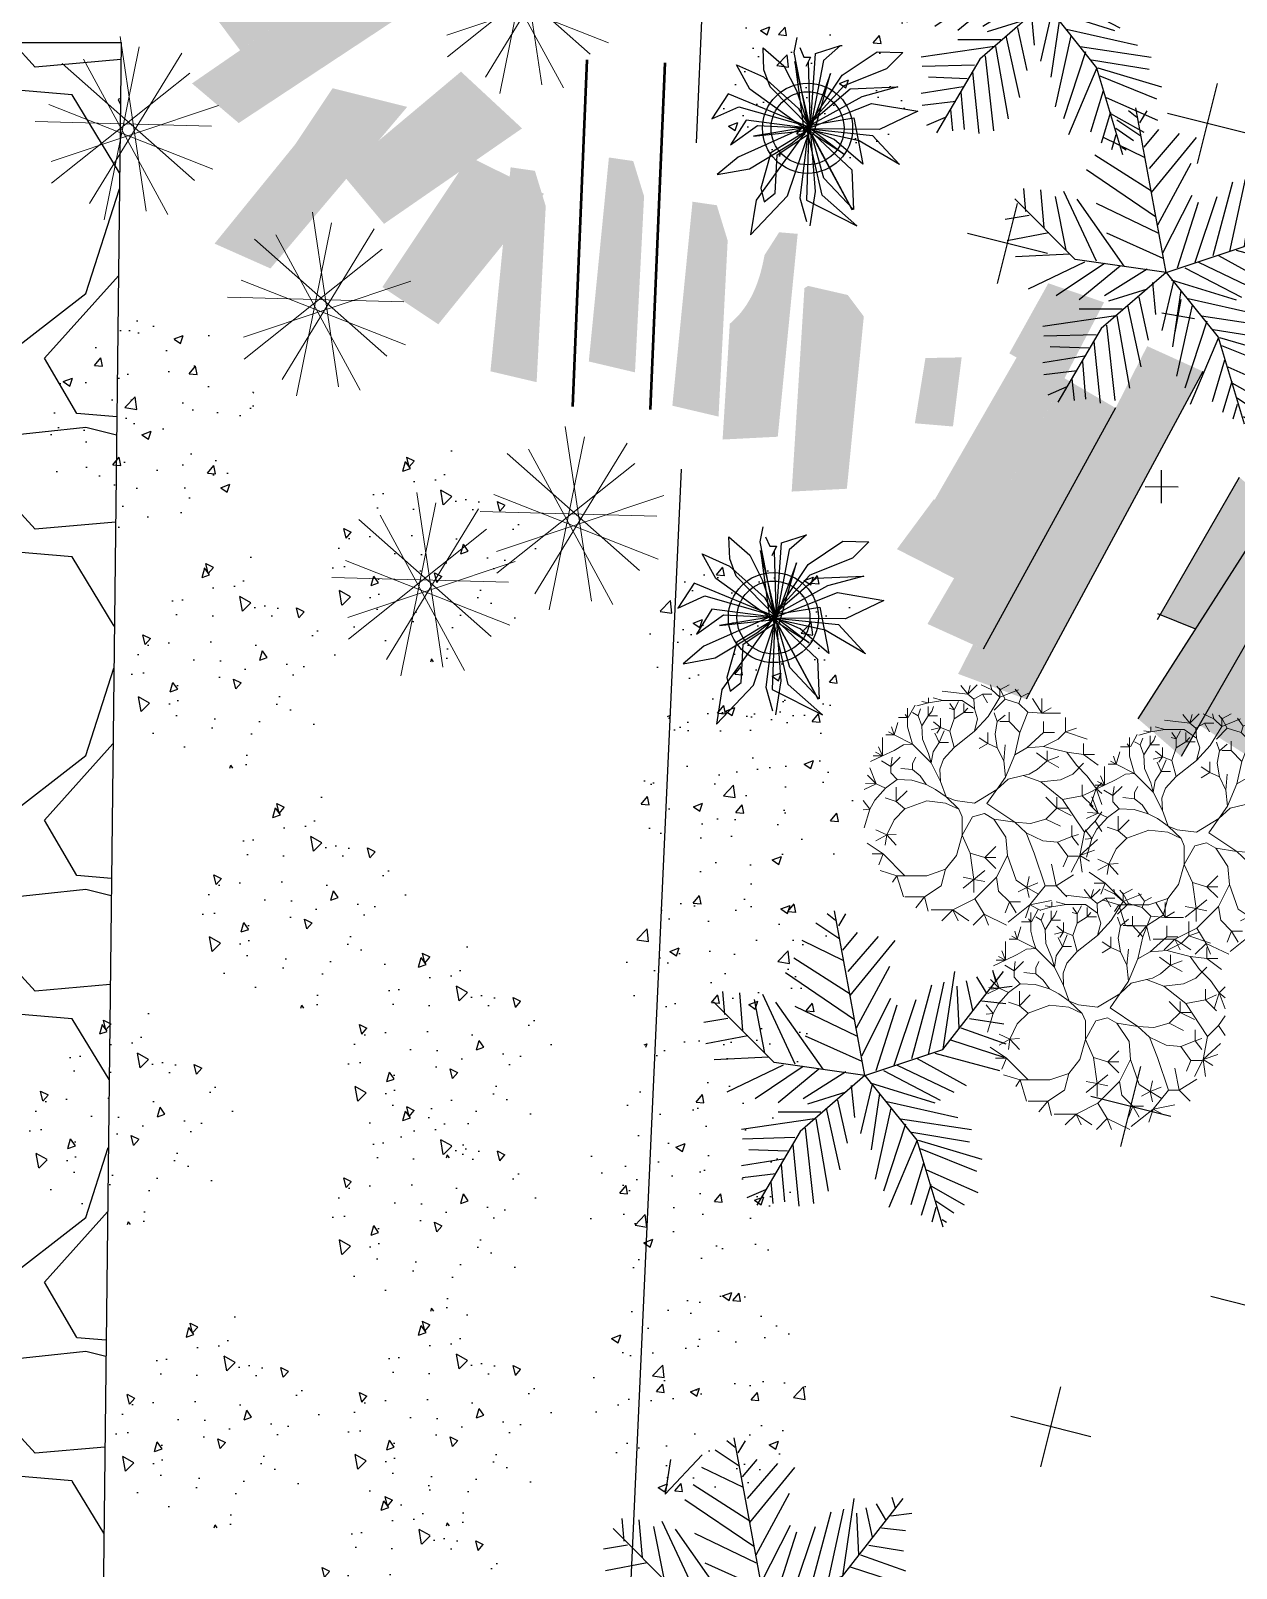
# Model space of a CAD drawing. Header units: millimetres. Extents: x 1933 to 24107, y 1228 to 18074.
# Drawn here: x 13078 to 15398, y 9689 to 12648 of the extents above; entities that cross this region are included whole.
import ezdxf

# ---------------------------------------------------------------- set-up
doc = ezdxf.new("R2010")
doc.units = ezdxf.units.MM
doc.layers.add('marc det', color=74, linetype='Continuous', lineweight=18)
doc.layers.add('net', color=7, linetype='Continuous')
doc.styles.add('ATTR', font='romans.shx', dxfattribs={"width": 0.8, "height": 0.470416})

# ---------------------------------------------------------------- blocks, each defined once
blk = doc.blocks.new('fff')
at = {"color": 93}
for p, q in [((80686.8, 24306.7), (80654.6, 24332.5)), ((80799.9, 23710.9), (80683.3, 24344.1)), ((80698.9, 24286.1), (80727, 24332.5)), ((80702.9, 24234.5), (80610.4, 24296.4)), ((80715, 24193.2), (80771.3, 24260.3)), ((80719, 24152), (80558.1, 24229.3)), ((80735.1, 24110.7), (80851.8, 24244.8)), ((80743.1, 24017.9), (80916.2, 24229.3)), ((80743.1, 24023), (80525.9, 24162.3)), ((80759.2, 23925), (80493.7, 24105.5)), ((80767.3, 23894.1), (80896, 24131.3)), ((81099.8, 23810.9), (81333.1, 24110.8)), ((81101.3, 23811.5), (81145.5, 24110.7)), ((81230, 24090.1), (81266.2, 24028.2)), ((81290.4, 24115.9), (81302.4, 24074.6)), ((80260.3, 23945.6), (80252.3, 24033.3)), ((80316.6, 24028.2), (80328.7, 23883.7)), ((80405.2, 24023), (80529.9, 23754.8)), ((80980.5, 23775.4), (81057, 24059.1)), ((81044.9, 23790.9), (81105.3, 24069.4)), ((81153.6, 24054), (81161.6, 23894.1)), ((81189.8, 24074.6), (81213.9, 23961.1)), ((81286.3, 24043.6), (81366.8, 24054)), ((80450.1, 23760.9), (80216.8, 23994.2)), ((80373, 24002.4), (80413.2, 23796.1)), ((80638.5, 23734.2), (80457.5, 23992.1)), ((80529.9, 23976.6), (80767.3, 23863.1)), ((80787.4, 23785.7), (80900.1, 24007.5)), ((80843.7, 23729), (80924.2, 23981.7)), ((80912.1, 23749.6), (80996.6, 24002.4)), ((81250.1, 23997.2), (81342.7, 23986.9)), ((80272.4, 23930.2), (80179.8, 23914.7)), ((81201.8, 23930.2), (81334.6, 23909.5)), ((80348.8, 23863.1), (80187.9, 23832.2)), ((80570.1, 23863.1), (80787.4, 23765.1)), ((81129.4, 23847.6), (81334.6, 23780.6)), ((81169.6, 23894.1), (81342.7, 23832.2)), ((80799.9, 23710.9), (81099.8, 23810.9)), ((81069.1, 23796.1), (81318.5, 23729)), ((80429.3, 23780.6), (80220.1, 23770.3)), ((80485.6, 23749.6), (80268.4, 23646.5)), ((80562.1, 23744.5), (80377, 23620.7)), ((80799.9, 23710.9), (80450.1, 23760.9)), ((80622.4, 23734.2), (80465.5, 23605.2)), ((80871.9, 23729), (81089.2, 23615.5)), ((80924.2, 23749.6), (81141.5, 23646.5)), ((81000.7, 23775.4), (81189.8, 23672.3)), ((80799.9, 23710.9), (80550, 23494.4)), ((80727, 23723.8), (80562.1, 23620.7)), ((80747.2, 23672.3), (80759.2, 23548.5)), ((80827.6, 23677.4), (80783.4, 23486.6)), ((80799.9, 23710.9), (80999.9, 23461)), ((80819.6, 23682.6), (81069.1, 23605.2)), ((80727, 23646.5), (80578.2, 23600)), ((80694.9, 23615.5), (80731.1, 23450.4)), ((80855.8, 23641.3), (80823.6, 23424.7)), ((80884, 23610.4), (81157.6, 23548.5)), ((80630.5, 23569.1), (80465.5, 23569.1)), ((80650.6, 23584.6), (80702.9, 23347.3)), ((80900.1, 23584.6), (80839.7, 23311.2)), ((80606.3, 23543.3), (80324.7, 23502)), ((80550, 23494.4), (80383.4, 23211.1)), ((80570.1, 23507.2), (80602.3, 23218.3)), ((80610.4, 23543.3), (80658.7, 23264.7)), ((80956.4, 23522.7), (80871.9, 23264.7)), ((80936.3, 23543.3), (81209.9, 23502)), ((80980.5, 23491.7), (81201.8, 23455.6)), ((80529.9, 23471.1), (80328.7, 23465.9)), ((80521.8, 23445.3), (80546, 23208)), ((81000.7, 23460.8), (80892, 23202.8)), ((80999.9, 23461), (81099.8, 23127.8)), ((81004.7, 23460.8), (81250.1, 23388.5)), ((80485.6, 23388.5), (80324.7, 23362.8)), ((80501.7, 23419.5), (80352.8, 23424.7)), ((81024.8, 23373.1), (80976.5, 23213.2)), ((81012.7, 23429.8), (81230, 23342.1)), ((80457.5, 23331.8), (80328.7, 23316.3)), ((80477.6, 23367.9), (80489.7, 23223.5)), ((81036.9, 23347.3), (81234, 23259.6)), ((80417.2, 23269.9), (80344.8, 23239)), ((80437.3, 23300.9), (80445.4, 23218.3)), ((81053, 23290.5), (81016.7, 23171.9)), ((81053, 23285.4), (81181.7, 23213.2)), ((81073.1, 23202.8), (81057, 23146.1)), ((81073.1, 23228.6), (81141.5, 23182.2)), ((81097.2, 23156.4), (81113.3, 23146.1))]:
    blk.add_line(p, q, dxfattribs=at)
at = {"color": 93, "style": 'ATTR', "width": 0.8, "flags": 9}
blk.add_attdef('ESTCODE', (80799.9, 23710.9), '', height=0.00304, dxfattribs=at)
blk = doc.blocks.new('pzzzzzzzzz')
at = {"layer": 'marc det', "color": 85, "lineweight": 0}
for p, q in [((-11.9, 110.3), (16.9, -81.7)), ((40.6, -85.3), (-52.1, 85.3)), ((56.1, 92.1), (-45.3, -73.5)), ((-29.4, -91.4), (9.2, 98.8)), ((-87.1, -51.1), (64.8, 69.8)), ((-75.6, 80.6), (69.9, -48)), ((90.3, -35.5), (-90.3, 35.5)), ((96.4, 34.5), (-87.6, -27.2)), ((-105.3, 16.8), (88.8, 11.8))]:
    blk.add_line(p, q, dxfattribs=at)
blk = doc.blocks.new('LG15B')
at = {"linetype": 'Continuous'}
for p, q in [((-183, 1362), (-497, 1400)), ((-183, 1362), (-268, 1469)), ((-183, 1362), (-68, 1477)), ((-183, 1362), (-153, 1469)), ((-107, 1300), (-183, 1362)), ((-107, 1300), (0, 1362)), ((114, 1415), (-16, 1477)), ((0, 1362), (114, 1362)), ((0, 1362), (62, 1255)), ((114, 1415), (99, 1477)), ((214, 1324), (114, 1415)), ((214, 1415), (175, 1462)), ((280, 1300), (208, 1435)), ((214, 1415), (329, 1477)), ((214, 1324), (443, 1415)), ((214, 1324), (214, 1415)), ((478, 1327), (405, 1425)), ((478, 1327), (567, 1372)), ((-926, 1072), (-926, 1187)), ((-917, 1072), (-833, 1224)), ((-666, 1255), (-811, 1217)), ((-796, 1094), (-765, 1179)), ((-666, 1255), (-750, 1270)), ((-673, 1094), (-673, 1209)), ((-673, 1094), (-627, 1148)), ((-666, 1255), (-666, 1317)), ((-490, 1285), (-666, 1255)), ((-627, 1148), (-605, 1209)), ((-490, 1285), (-612, 1317)), ((-252, 1285), (-490, 1285)), ((-352, 1170), (-413, 1187)), ((-352, 1170), (-406, 1248)), ((-352, 1170), (-298, 1270)), ((-352, 1057), (-352, 1170)), ((-100, 1179), (-252, 1285)), ((-230, 1133), (-230, 1248)), ((-230, 1248), (-230, 1133)), ((-230, 1133), (-183, 1187)), ((-100, 1179), (-107, 1300)), ((-61, 1057), (-100, 1179)), ((69, 1087), (214, 1324)), ((280, 1300), (145, 1165)), ((450, 1247), (280, 1300)), ((329, 1025), (329, 1140)), ((450, 1247), (478, 1327)), ((558, 1140), (450, 1247)), ((459, 888), (558, 1140)), ((558, 1140), (734, 1125)), ((734, 1125), (619, 1309)), ((734, 1125), (734, 1309)), ((734, 1125), (849, 1194)), ((-1093, 858), (-1125, 957)), ((-1093, 858), (-1047, 1010)), ((-926, 1072), (-1040, 1072)), ((-926, 1072), (-956, 1109)), ((-926, 957), (-926, 1072)), ((-895, 842), (-926, 957)), ((-796, 1094), (-865, 1133)), ((-750, 972), (-796, 1094)), ((-750, 972), (-673, 1094)), ((-742, 804), (-750, 972)), ((-673, 1094), (-558, 1094)), ((-520, 949), (-605, 1018)), ((-520, 949), (-520, 1064)), ((-406, 903), (-352, 1057)), ((-352, 1057), (-230, 1133)), ((-230, 1133), (-115, 1133)), ((-100, 903), (69, 1087)), ((-100, 903), (-61, 1057)), ((182, 1022), (145, 1129)), ((154, 869), (182, 1022)), ((182, 1022), (280, 1103)), ((329, 1025), (214, 1025)), ((459, 888), (329, 1025)), ((734, 1125), (963, 1125)), ((755, 887), (755, 1022)), ((1025, 897), (1025, 1075)), ((-1238, 598), (-1238, 827)), ((-1093, 858), (-1193, 858)), ((-1093, 858), (-1162, 895)), ((-865, 743), (-1093, 858)), ((-865, 743), (-895, 842)), ((-666, 628), (-742, 804)), ((-520, 949), (-635, 919)), ((-612, 650), (-536, 765)), ((-536, 765), (-588, 880)), ((-520, 949), (-566, 880)), ((-536, 765), (-475, 910)), ((-536, 765), (-421, 765)), ((-406, 903), (-520, 949)), ((-352, 704), (-406, 903)), ((-352, 704), (-100, 903)), ((64, 753), (-43, 824)), ((64, 753), (64, 887)), ((182, 699), (154, 869)), ((398, 613), (459, 888)), ((549, 699), (755, 887)), ((755, 887), (890, 887)), ((755, 717), (935, 807)), ((935, 807), (1025, 897)), ((1025, 897), (1159, 942)), ((1025, 897), (1294, 807)), ((-1238, 598), (-1385, 529)), ((-1238, 598), (-1353, 598)), ((-1238, 598), (-1323, 643)), ((-1238, 598), (-1285, 712)), ((-1093, 667), (-1238, 598)), ((-1132, 468), (-1017, 582)), ((-1132, 468), (-1117, 582)), ((-978, 735), (-1093, 667)), ((-865, 743), (-978, 735)), ((-750, 628), (-865, 743)), ((-865, 505), (-826, 582)), ((-635, 513), (-750, 628)), ((-635, 513), (-666, 628)), ((-635, 513), (-612, 650)), ((-482, 559), (-352, 704)), ((64, 753), (-43, 689)), ((182, 699), (64, 753)), ((262, 537), (182, 699)), ((262, 537), (280, 734)), ((283, 338), (398, 613)), ((398, 613), (549, 699)), ((549, 699), (755, 717)), ((800, 537), (665, 635)), ((755, 717), (1043, 645)), ((800, 537), (800, 663)), ((800, 537), (944, 590)), ((1043, 645), (1249, 618)), ((1043, 645), (1159, 483)), ((1249, 618), (1249, 753)), ((1249, 618), (1384, 618)), ((1249, 618), (1429, 483)), ((-1316, 253), (-1392, 452)), ((-1132, 468), (-1247, 537)), ((-1132, 390), (-1132, 468)), ((-1056, 307), (-1132, 390)), ((-865, 429), (-1010, 444)), ((-865, 429), (-865, 505)), ((-772, 353), (-865, 429)), ((-520, 284), (-635, 513)), ((-527, 437), (-482, 559)), ((-520, 284), (-527, 437)), ((283, 338), (262, 537)), ((577, 375), (675, 429)), ((675, 429), (800, 537)), ((800, 537), (944, 457)), ((1115, 375), (1249, 510)), ((1159, 483), (1294, 348)), ((-1316, 253), (-1461, 184)), ((-1316, 253), (-1446, 260)), ((-1316, 253), (-1422, 360)), ((-1201, 200), (-1331, 54)), ((-1201, 200), (-1316, 253)), ((-1056, 307), (-1201, 200)), ((-1067, 34), (-1067, 214)), ((-872, 299), (-1056, 307)), ((-696, 245), (-872, 299)), ((-696, 245), (-772, 353)), ((-581, 184), (-696, 245)), ((-451, 93), (-520, 284)), ((175, 184), (283, 338)), ((175, 184), (315, 313)), ((315, 313), (504, 358)), ((504, 358), (577, 375)), ((504, 358), (720, 277)), ((720, 277), (962, 304)), ((720, 277), (989, 62)), ((962, 304), (1115, 375)), ((1232, 107), (1232, 240)), ((1294, 348), (1402, 195)), ((1402, 195), (1339, -2)), ((1402, 195), (1474, 268)), ((1402, 195), (1474, 133)), ((1402, 195), (1474, -2)), ((-1392, -60), (-1476, 47)), ((-1331, 54), (-1392, -60)), ((-1067, 34), (-1202, 79)), ((-1067, 34), (-932, 169)), ((-960, -56), (-1067, 34)), ((-690, 43), (-960, -56)), ((-456, 17), (-690, 43)), ((-451, 93), (-581, 184)), ((-291, -60), (-456, 17)), ((-451, 93), (-337, 47)), ((-291, -60), (-451, 93)), ((-337, 47), (-100, 17)), ((-100, 17), (175, 184)), ((175, 184), (53, 9)), ((53, 9), (398, -221)), ((918, -47), (783, 88)), ((918, -47), (918, 88)), ((989, 62), (1232, 107)), ((989, 62), (1258, -343)), ((1232, 107), (1367, 169)), ((1232, 107), (1367, -28)), ((-1392, -60), (-1476, -68)), ((-1392, -60), (-1461, -290)), ((-1093, -190), (-1183, -378)), ((-960, -56), (-1093, -190)), ((-252, -152), (-291, -60)), ((-122, -152), (-252, -381)), ((-252, -381), (-252, -152)), ((23, -113), (-122, -152)), ((138, -182), (23, -113)), ((398, -221), (138, -182)), ((138, -182), (289, -406)), ((594, -235), (783, -181)), ((783, -181), (918, -47)), ((783, -181), (962, -271)), ((918, -47), (1052, -47)), ((918, -47), (1097, -136)), ((1393, -208), (1474, -91)), ((-1183, -378), (-1318, -316)), ((-1183, -378), (-1318, -451)), ((-1183, -378), (-1202, -505)), ((-1183, -378), (-1067, -370)), ((-1183, -378), (-1067, -505)), ((398, -221), (540, -352)), ((398, -221), (594, -235)), ((540, -352), (639, -603)), ((540, -352), (747, -451)), ((1105, -397), (1105, -262)), ((1105, -397), (1187, -370)), ((1258, -343), (1204, -630)), ((1258, -343), (1393, -208)), ((1393, -208), (1474, -333)), ((-1228, -612), (-1426, -477)), ((-252, -381), (-322, -630)), ((-252, -381), (-151, -603)), ((28, -657), (163, -522)), ((289, -406), (307, -630)), ((747, -451), (927, -468)), ((927, -468), (1105, -397)), ((927, -468), (1052, -640)), ((1105, -397), (1187, -505)), ((1204, -630), (1420, -432)), ((1204, -630), (1384, -567)), ((-1228, -612), (-1363, -612)), ((-1228, -612), (-1282, -747)), ((-960, -882), (-1228, -612)), ((-322, -630), (-456, -801)), ((-151, -603), (-106, -926)), ((-151, -603), (28, -657)), ((28, -657), (163, -792)), ((28, -657), (163, -657)), ((307, -630), (172, -900)), ((307, -630), (414, -936)), ((639, -603), (774, -1007)), ((908, -1007), (854, -738)), ((1052, -640), (998, -773)), ((1052, -640), (1187, -640)), ((1204, -630), (1097, -837)), ((1204, -630), (1322, -702)), ((1204, -630), (1232, -837)), ((-1058, -882), (-1265, -818)), ((-1058, -882), (-1112, -962)), ((-960, -882), (-1058, -882)), ((-1058, -882), (-977, -1142)), ((-690, -882), (-960, -882)), ((-456, -801), (-690, -882)), ((-456, -801), (-510, -1007)), ((-106, -926), (-241, -900)), ((-106, -926), (-241, -1035)), ((-106, -926), (28, -818)), ((-106, -926), (28, -953)), ((-106, -926), (-106, -1088)), ((172, -900), (-97, -1168)), ((172, -900), (199, -1070)), ((414, -936), (549, -1025)), ((549, -1025), (577, -891)), ((908, -1007), (1124, -872)), ((-510, -1007), (-717, -1142)), ((199, -1070), (334, -1205)), ((549, -1025), (442, -1080)), ((549, -1025), (684, -971)), ((549, -1025), (684, -1106)), ((549, -1025), (577, -1151)), ((774, -1007), (585, -1241)), ((774, -1007), (908, -1007)), ((908, -1007), (1043, -1142)), ((-717, -1142), (-960, -1142)), ((-717, -1142), (-825, -1277)), ((-717, -1142), (-672, -1321)), ((-367, -1303), (-636, -1303)), ((-367, -1303), (-501, -1438)), ((-97, -1168), (-367, -1303)), ((-367, -1303), (-303, -1438)), ((-367, -1303), (-170, -1438)), ((-97, -1168), (19, -1357)), ((334, -1205), (280, -1340)), ((585, -1241), (315, -1456)), ((334, -1205), (468, -1205)), ((334, -1205), (414, -1340)), ((585, -1241), (532, -1402)), ((585, -1241), (854, -1187)), ((585, -1241), (720, -1312)), ((19, -1357), (-115, -1492)), ((19, -1357), (73, -1492)), ((19, -1357), (298, -1492))]:
    blk.add_line(p, q, dxfattribs=at)

msp = doc.modelspace()

# ---------------------------------------------------------------- hatches: boundary and pattern name
h = msp.add_hatch(color=30)
edge = h.paths.add_edge_path()
edge.add_line((13559, 13079.7), (13537.6, 13108.4))
edge.add_line((13537.6, 13108.4), (13486.1, 13100.2))
edge.add_spline(control_points=[(13486.1, 13100.2), (13480.4, 13096.7), (13474.6, 13093.3), (13464.3, 13087.7), (13459.8, 13085.4), (13450.6, 13080.9), (13445.9, 13078.8), (13436.3, 13074.8), (13431.4, 13072.9), (13421.4, 13069.4), (13416.3, 13067.9), (13405.7, 13065.1), (13400.3, 13063.9), (13390.9, 13062.3), (13387, 13061.8), (13381.1, 13061.2), (13379.1, 13061), (13376.1, 13060.8), (13375.1, 13060.8), (13373.1, 13060.7), (13372.1, 13060.6), (13365.1, 13060.4), (13359.1, 13060.6), (13349.8, 13061.4), (13346.4, 13061.8), (13343, 13062.2)], knot_values=[20584.104195, 20584.104195, 20584.104195, 20584.104195, 20616.505983, 20616.505983, 20640.823009, 20640.823009, 20665.140034, 20665.140034, 20689.45706, 20689.45706, 20713.774085, 20713.774085, 20738.091111, 20738.091111, 20754.739965, 20754.739965, 20763.064393, 20763.064393, 20767.226606, 20767.226606, 20771.38882, 20771.38882, 20796.294842, 20796.294842, 20810.63416, 20810.63416, 20810.63416, 20810.63416], degree=3, periodic=0)
edge.add_line((13343, 13062.2), (13167.4, 12924.4))
edge.add_line((13167.4, 12924.4), (13242.1, 12848.8))
edge.add_line((13242.1, 12848.8), (13559, 13079.7))
h.paths.add_polyline_path([(13525, 12879), (13535.3, 12929.5), (13497.5, 12998.4), (13489.6, 13000.5), (13181.1, 12758.5), (13255.8, 12682.8)])
h.paths.add_polyline_path([(13591.4, 12686), (13544.1, 12737.2), (13436.9, 12669), (13481, 12610)])
at = {"lineweight": 25, "true_color": 0x000000}
h = msp.add_hatch(dxfattribs=at)
h.set_pattern_fill('AR-CONC', color=18, style=0)
edge = h.paths.add_edge_path()
edge.add_arc((14576, 12588.6), 207.5, 0, 360)
h = msp.add_hatch(color=30)
h.set_gradient(color1=(250, 136, 5), one_color=1, tint=1, name='INVCURVED')
h.paths.add_polyline_path([(13818.2, 12694.3), (13690.5, 12769.1), (13591.4, 12686), (13388.4, 12546.2), (13478.3, 12470)])
h.paths.add_polyline_path([(14023.7, 12459.7), (13906.1, 12568.9), (13674.9, 12375.1), (13758, 12276)])
at = {"true_color": 0x333234}
h = msp.add_hatch(dxfattribs=at)
h.set_pattern_fill('GRAVEL', color=250, scale=35, style=0)
h.set_pattern_definition([(228.0128, (3586.27, 2899.596), (-7112, -8001), [119.603, -11840.67]), (184.96974, (3506.26, 2810.696), (10668, 889.00005), [205.242, -20318.917]), (132.51045, (3301.79, 2792.916), (8890, -9779), [144.719, -14327.153]), (267.2737, (2955.08, 2570.666), (889, 17780), [186.902, -18503.253]), (292.83365, (2946.19, 2383.976), (-4445, 10668), [183.272, -18143.933]), (357.2737, (3017.31, 2215.066), (-17780, 889), [186.902, -18503.253]), (37.69424, (3204, 2206.176), (-11557, -8890), [247.168, -24469.59]), (72.25533, (3399.58, 2357.306), (6223, 19558), [233.352, -23101.84]), (121.42957, (3470.7, 2579.556), (-7112, 11557), [187.535, -18565.94]), (175.23636, (3372.91, 2739.576), (9779, -889), [214.1, -10490.878]), (222.39744, (3159.55, 2757.356), (-10668, -9779), [276.877, -27410.87]), (138.8141, (3835.19, 2561.776), (-6223, 5334), [94.5, -9355.698]), (171.46923, (3764.07, 2624.006), (11557, -1778), [179.789, -17799.124]), (225, (3586.3, 2650.7), (-1e-13, -889), [125.723, -1131.51]), (203.1986, (3524.04, 2757.36), (4445, 1778), [67.704, -6702.718]), (291.8014, (3461.81, 2730.69), (-889, 2667), [95.75, -4691.664]), (30.9638, (3497.37, 2641.79), (2667, 1778), [155.51, -5028.204]), (161.565, (3630.72, 2721.8), (1778, -889), [112.45, -2698.814]), (16.38954, (2946.19, 2730.686), (8890, 2667), [157.53, -15595.59]), (70.3462, (3097.32, 2775.136), (-3556, -9779), [132.16, -13083.775]), (293.1986, (3630.72, 2899.6), (-1778, 4445), [135.408, -6635.014]), (343.61046, (3684.06, 2775.136), (-8890, 2667), [157.53, -15595.59]), (339.44395, (2946.19, 2179.51), (-4445, 1778), [151.912, -7443.707]), (294.77514, (3088.43, 2126.166), (-4445, 9779), [127.285, -12601.258]), (66.8014, (3639.61, 2010.6), (1778, 4445), [135.408, -6635.014]), (17.35402, (3692.95, 2135.056), (-11557, -3556), [149.024, -14753.332]), (69.44395, (3204, 2010.6), (-1778, -4445), [75.956, -7519.663]), (101.31, (3586.27, 2010.6), (-889, 3556), [45.33, -4487.7]), (165.9638, (3577.38, 2055.05), (2667, -889), [183.27, -3482.17]), (186.009, (3399.58, 2099.496), (8890, 889), [169.843, -16814.478]), (303.69, (3497.37, 2561.78), (-889, 1778), [128.213, -3077.12]), (353.15723, (3568.49, 2455.096), (15113, -1778), [223.845, -22160.603]), (60.9454, (3790.74, 2428.43), (-3556, -6223), [91.528, -9061.287]), (90, (3835.2, 2508.4), (-889, 889), [53.34, -835.66]), (120.25644, (3381.8, 2126.166), (3556, -6223), [123.503, -12226.88]), (48.0128, (3319.57, 2232.846), (7112, 8001), [239.205, -11721.067]), (0, (3479.6, 2410.65), (889, 889), [231.14, -657.86]), (325.30485, (3710.73, 2410.646), (8890, -6223), [140.563, -13915.76]), (254.0546, (3826.3, 2330.64), (-889, -3556), [129.44, -6342.578]), (207.64598, (3790.74, 2206.176), (-16891, -8890), [210.75, -20864.363]), (175.42608, (3604.05, 2108.386), (-11557, 889), [222.96, -22073.046])])
h.paths.add_polyline_path([(12447.5, 5685.7), (9448.4, 5685.7), (9448.4, 4847.8), (13162, 4847.8), (13251.9, 12625.1), (12447.5, 12625.1)])
h = msp.add_hatch(color=30)
h.set_gradient(color1=(250, 136, 5), one_color=1, tint=1, name='INVCURVED')
h.paths.add_polyline_path([(13802.6, 12501), (13659.1, 12536.9), (13587.3, 12429.3), (13431.8, 12238), (13539.4, 12190.2)])
h.paths.add_polyline_path([(14065.8, 12333.7), (13922.2, 12405.4), (13754.8, 12154.4), (13862.4, 12082.7)])
for points in [[(14152.1, 12011.2), (14241, 11990.3), (14258.5, 12329), (14237.6, 12396.9), (14190.8, 12403.7)], [(13962.8, 11992.3), (14051.7, 11971.4), (14069.2, 12310.1), (14048.4, 12378), (14001.6, 12384.8)], [(14312.9, 11926.1), (14401.8, 11905.2), (14419.4, 12243.9), (14398.5, 12311.8), (14351.7, 12318.6)]]:
    msp.add_hatch(color=30).paths.add_polyline_path(points)
h = msp.add_hatch(color=30)
edge = h.paths.add_edge_path()
edge.add_line((14554.1, 12256.8), (14518.4, 12259.8))
edge.add_line((14518.4, 12259.8), (14490.3, 12215.9))
edge.add_spline(control_points=[(14490.3, 12215.9), (14489.1, 12209.3), (14487.8, 12202.8), (14485.1, 12191.3), (14483.9, 12186.4), (14481.1, 12176.5), (14479.6, 12171.6), (14476.2, 12161.8), (14474.4, 12156.9), (14470.3, 12147.1), (14468, 12142.2), (14463.1, 12132.5), (14460.3, 12127.7), (14455.3, 12119.6), (14453.1, 12116.4), (14449.6, 12111.6), (14448.4, 12110), (14446.6, 12107.6), (14446, 12106.8), (14444.7, 12105.2), (14444.1, 12104.5), (14439.5, 12099.1), (14435.4, 12094.7), (14428.6, 12088.3), (14426.1, 12086), (14423.5, 12083.8)], knot_values=[20584.104195, 20584.104195, 20584.104195, 20584.104195, 20616.505983, 20616.505983, 20640.823009, 20640.823009, 20665.140034, 20665.140034, 20689.45706, 20689.45706, 20713.774085, 20713.774085, 20738.091111, 20738.091111, 20754.739965, 20754.739965, 20763.064393, 20763.064393, 20767.226606, 20767.226606, 20771.38882, 20771.38882, 20796.294842, 20796.294842, 20810.63416, 20810.63416, 20810.63416, 20810.63416], degree=3, periodic=0)
edge.add_line((14423.5, 12083.8), (14409.6, 11861))
edge.add_line((14409.6, 11861), (14515.8, 11866.4))
edge.add_line((14515.8, 11866.4), (14554.1, 12256.8))
h.paths.add_polyline_path([(14681.4, 12097.8), (14650.5, 12139.1), (14574, 12156.7), (14567.1, 12152.2), (14542.6, 11760.9), (14648.8, 11766.3)])
h.paths.add_polyline_path([(14869.7, 12019.1), (14800, 12017.8), (14779.6, 11892.3), (14853, 11886.1)])
h = msp.add_hatch(color=30)
h.paths.add_polyline_path([(15334.2, 11992), (15226.9, 12040.7), (15166.1, 11921.7), (14911.2, 11457.6), (14891.7, 11466.4), (14862.9, 11410.1), (14994.1, 11361.3)])
h.paths.add_polyline_path([(15166.1, 11921.7), (15067.6, 11978.9), (14864.4, 11589.4), (14855.1, 11594.1), (14803.9, 11506.2), (14911.2, 11457.6)])
h.paths.add_polyline_path([(15143.8, 12125), (15036.5, 12161.7), (14961.4, 12026.8), (14975.5, 12018.8), (14817.8, 11745.2), (14816.1, 11745.9), (14745.2, 11650.1), (14864.4, 11589.4)])
at = {"lineweight": 25, "true_color": 0x000000}
h = msp.add_hatch(dxfattribs=at)
h.set_pattern_fill('AR-CONC', color=18, style=0)
edge = h.paths.add_edge_path()
edge.add_arc((13309, 11890.9), 207.5, 53.5021, 413.5021)
at = {"lineweight": 25}
h = msp.add_hatch(dxfattribs=at)
h.set_pattern_fill('AR-CONC', color=50, angle=53.5021, style=0)
h.set_pattern_definition([(103.5021, (-30086.91, -69742.84), (121.1753, 136.9739), [19.05, -209.55]), (48.5021, (-30086.91, -69742.84), (-174.54856, 85.30825), [15.24, -167.64]), (153.9531, (-30076.82, -69731.43), (-53.37216, 222.28218), [16.19, -178.09]), (99.6863, (-30127.75, -69712.63), (195.03293, 192.90817), [28.575, -314.325]), (150.1377, (-30111.5, -69696.55), (-57.6937, 338.0113), [24.285, -267.135]), (44.6861, (-30127.75, -69712.63), (-57.6931, 338.0113), [22.86, -251.46]), (74.5021, (-30102.43, -69699.76), (172.38858, 61.05312), [19.05, -209.55]), (19.5021, (-30102.43, -69699.76), (-111.30535, 159.2351), [15.24, -167.64]), (124.9535, (-30088.07, -69694.67), (61.08266, 220.28813), [16.19, -178.09]), (91.0021, (-30086.914, -69742.84), (-66.134912, 52.775633), [0, -165.608, 0, -170.18, 0, -168.275]), (61.0021, (-30086.91, -69742.84), (-40.78914, 113.30164), [0, -97.028, 0, -161.798, 0, -64.135]), (21.0021, (-30120.605, -69788.375), (85.253593, 105.59097), [0, -63.5, 0, -198.12, 0, -262.89]), (11.0021, (-30135.71, -69808.79), (67.66643, 134.2014), [0, -82.55, 0, -131.572, 0, -186.69])])
edge = h.paths.add_edge_path()
edge.add_arc((13850.9, 11641), 207.5, 53.5021, 413.5021)
h = msp.add_hatch(color=30)
h.set_gradient(color1=(250, 136, 5), one_color=1, tint=1, name='INVCURVED')
h.paths.add_polyline_path([(16078.5, 11415.9), (15905.2, 11515.8), (15697.1, 11153.1), (15870, 11052.5)])
h.paths.add_polyline_path([(15619.9, 11822.4), (15548.1, 11823), (15475.6, 11727.9), (15470.7, 11732.1), (15209.2, 11323.7), (15292.3, 11251.3)])
h.paths.add_polyline_path([(15470.7, 11732.1), (15404.3, 11788.3), (15252.2, 11524.3), (15319.9, 11496.6)], flags=17)
h = msp.add_hatch(color=30)
h.paths.add_polyline_path([(15952.8, 11598.7), (15774.3, 11689.7), (15468.2, 11155.9), (15641, 11055.3)])
h.paths.add_polyline_path([(15744.8, 11638.2), (15564, 11725), (15327, 11311.8), (15496, 11204.4)])
h = msp.add_hatch(dxfattribs=at)
h.set_pattern_fill('AR-CONC', color=151, angle=53.5021, style=0)
h.set_pattern_definition([(103.5021, (-30473.55, -69947.5), (121.1753, 136.9739), [19.05, -209.55]), (48.5021, (-30473.55, -69947.5), (-174.54856, 85.30825), [15.24, -167.64]), (153.9531, (-30463.45, -69936.08), (-53.37216, 222.28218), [16.19, -178.09]), (99.6863, (-30514.38, -69917.28), (195.03293, 192.90817), [28.575, -314.325]), (150.1377, (-30498.13, -69901.2), (-57.6937, 338.0113), [24.285, -267.135]), (44.6861, (-30514.38, -69917.28), (-57.6931, 338.0113), [22.86, -251.46]), (74.5021, (-30489.07, -69904.42), (172.38858, 61.05312), [19.05, -209.55]), (19.5021, (-30489.07, -69904.42), (-111.30535, 159.2351), [15.24, -167.64]), (124.9535, (-30474.7, -69899.33), (61.08266, 220.28813), [16.19, -178.09]), (91.0021, (-30473.545, -69947.496), (-66.134912, 52.775633), [0, -165.608, 0, -170.18, 0, -168.275]), (61.0021, (-30473.545, -69947.5), (-40.78914, 113.30164), [0, -97.028, 0, -161.798, 0, -64.135]), (21.0021, (-30507.236, -69993.03), (85.253593, 105.59097), [0, -63.5, 0, -198.12, 0, -262.89]), (11.0021, (-30522.34, -70013.45), (67.66643, 134.2014), [0, -82.55, 0, -131.572, 0, -186.69])])
edge = h.paths.add_edge_path()
edge.add_arc((13464.2, 11436.3), 207.5, 53.5021, 413.5021)
at = {"lineweight": 25, "true_color": 0x000000}
h = msp.add_hatch(dxfattribs=at)
h.set_pattern_fill('AR-CONC', color=18, style=0)
edge = h.paths.add_edge_path()
edge.add_arc((14457.9, 11181.3), 207.5, 0, 360)
at = {"lineweight": 25}
h = msp.add_hatch(dxfattribs=at)
h.set_pattern_fill('AR-CONC', color=30, angle=53.5021, style=0)
h.set_pattern_definition([(103.5021, (-30337.02, -70409.31), (121.1753, 136.9739), [19.05, -209.55]), (48.5021, (-30337.02, -70409.31), (-174.54856, 85.30825), [15.24, -167.64]), (153.9531, (-30326.92, -70397.9), (-53.37216, 222.28218), [16.19, -178.09]), (99.6863, (-30377.85, -70379.1), (195.03293, 192.90817), [28.575, -314.325]), (150.1377, (-30361.6, -70363.02), (-57.6937, 338.0113), [24.285, -267.135]), (44.6861, (-30377.85, -70379.1), (-57.6931, 338.0113), [22.86, -251.46]), (74.5021, (-30352.54, -70366.23), (172.38858, 61.05312), [19.05, -209.55]), (19.5021, (-30352.54, -70366.23), (-111.30535, 159.2351), [15.24, -167.64]), (124.9535, (-30338.17, -70361.14), (61.08266, 220.28813), [16.19, -178.09]), (91.0021, (-30337.015, -70409.31), (-66.134912, 52.775633), [0, -165.608, 0, -170.18, 0, -168.275]), (61.0021, (-30337.02, -70409.31), (-40.78914, 113.30164), [0, -97.028, 0, -161.798, 0, -64.135]), (21.0021, (-30370.706, -70454.846), (85.253593, 105.59097), [0, -63.5, 0, -198.12, 0, -262.89]), (11.0021, (-30385.81, -70475.26), (67.66643, 134.2014), [0, -82.55, 0, -131.572, 0, -186.69])])
edge = h.paths.add_edge_path()
edge.add_arc((13600.8, 10974.5), 207.5, 53.5021, 413.5021)
h = msp.add_hatch(dxfattribs=at)
h.set_pattern_fill('AR-CONC', color=6, style=0)
h.set_pattern_definition([(50, (-77129.26, -2268.42), (182.18467, -15.93909), [19.05, -209.55]), (355, (-77129.26, -2268.42), (-35.24283, 191.05664), [15.24, -167.64]), (100.451, (-77114.08, -2269.74), (146.9425, 175.1167), [16.19, -178.09]), (46.1842, (-77129.26, -2217.62), (271.07904, -42.04233), [28.575, -314.325]), (96.6356, (-77106.67, -2221.12), (237.4042, 247.42556), [24.285, -267.135]), (351.184, (-77129.26, -2217.62), (237.4046, 247.4251), [22.86, -251.46]), (21, (-77103.86, -2230.32), (151.61488, -102.26552), [19.05, -209.55]), (326, (-77103.86, -2230.32), (61.80203, 184.18797), [15.24, -167.64]), (71.4514, (-77091.22, -2238.84), (213.4165, 81.92286), [16.19, -178.09]), (37.5, (-77129.26, -2268.416), (3.088603, 84.55504), [0, -165.608, 0, -170.18, 0, -168.275]), (7.5, (-77129.26, -2268.42), (66.81966, 100.180575), [0, -97.028, 0, -161.798, 0, -64.135]), (327.5, (-77185.9, -2268.416), (135.590595, -5.728744), [0, -63.5, 0, -198.12, 0, -262.89]), (317.5, (-77211.3, -2268.42), (148.12918, 25.42649), [0, -82.55, 0, -131.572, 0, -186.69])])
edge = h.paths.add_edge_path()
edge.add_arc((14427.4, 10817.5), 207.5, 0, 360)
h = msp.add_hatch(dxfattribs=at)
h.set_pattern_fill('AR-CONC', color=151, angle=53.5021, style=0)
h.set_pattern_definition([(103.5021, (-30056.71, -70697.28), (121.1753, 136.9739), [19.05, -209.55]), (48.5021, (-30056.71, -70697.28), (-174.54856, 85.30825), [15.24, -167.64]), (153.9531, (-30046.61, -70685.86), (-53.37216, 222.28218), [16.19, -178.09]), (99.6863, (-30097.55, -70667.06), (195.03293, 192.90817), [28.575, -314.325]), (150.1377, (-30081.3, -70650.98), (-57.6937, 338.0113), [24.285, -267.135]), (44.6861, (-30097.55, -70667.06), (-57.6931, 338.0113), [22.86, -251.46]), (74.5021, (-30072.23, -70654.2), (172.38858, 61.05312), [19.05, -209.55]), (19.5021, (-30072.23, -70654.2), (-111.30535, 159.2351), [15.24, -167.64]), (124.9535, (-30057.86, -70649.1), (61.08266, 220.28813), [16.19, -178.09]), (91.0021, (-30056.71, -70697.275), (-66.134912, 52.775633), [0, -165.608, 0, -170.18, 0, -168.275]), (61.0021, (-30056.71, -70697.275), (-40.78914, 113.30164), [0, -97.028, 0, -161.798, 0, -64.135]), (21.0021, (-30090.4, -70742.81), (85.253593, 105.59097), [0, -63.5, 0, -198.12, 0, -262.89]), (11.0021, (-30105.51, -70763.23), (67.66643, 134.2014), [0, -82.55, 0, -131.572, 0, -186.69])])
edge = h.paths.add_edge_path()
edge.add_arc((13881.1, 10686.5), 207.5, 53.5021, 413.5021)
h = msp.add_hatch(dxfattribs=at)
h.set_pattern_fill('AR-CONC', color=6, angle=53.5021, style=0)
h.set_pattern_definition([(103.5021, (-30670.48, -70825.86), (121.1753, 136.9739), [19.05, -209.55]), (48.5021, (-30670.48, -70825.86), (-174.54856, 85.30825), [15.24, -167.64]), (153.9531, (-30660.39, -70814.44), (-53.37216, 222.28218), [16.19, -178.09]), (99.6863, (-30711.32, -70795.64), (195.03293, 192.90817), [28.575, -314.325]), (150.1377, (-30695.07, -70779.57), (-57.6937, 338.0113), [24.285, -267.135]), (44.6861, (-30711.32, -70795.64), (-57.6931, 338.0113), [22.86, -251.46]), (74.5021, (-30686, -70782.78), (172.38858, 61.05312), [19.05, -209.55]), (19.5021, (-30686, -70782.78), (-111.30535, 159.2351), [15.24, -167.64]), (124.9535, (-30671.64, -70777.69), (61.08266, 220.28813), [16.19, -178.09]), (91.0021, (-30670.483, -70825.856), (-66.134912, 52.775633), [0, -165.608, 0, -170.18, 0, -168.275]), (61.0021, (-30670.48, -70825.86), (-40.78914, 113.30164), [0, -97.028, 0, -161.798, 0, -64.135]), (21.0021, (-30704.174, -70871.39), (85.253593, 105.59097), [0, -63.5, 0, -198.12, 0, -262.89]), (11.0021, (-30719.28, -70891.81), (67.66643, 134.2014), [0, -82.55, 0, -131.572, 0, -186.69])])
edge = h.paths.add_edge_path()
edge.add_arc((13267.3, 10558), 207.5, 53.5021, 413.5021)
at = {"lineweight": 25, "true_color": 0x000000}
h = msp.add_hatch(dxfattribs=at)
h.set_pattern_fill('AR-CONC', color=18, style=0)
edge = h.paths.add_edge_path()
edge.add_arc((14339.8, 10433.8), 207.5, 0, 360)
at = {"lineweight": 25}
h = msp.add_hatch(dxfattribs=at)
h.set_pattern_fill('AR-CONC', color=6, angle=53.5021, style=0)
h.set_pattern_definition([(103.5021, (-30086.91, -70992.47), (121.1753, 136.9739), [19.05, -209.55]), (48.5021, (-30086.91, -70992.47), (-174.54856, 85.30825), [15.24, -167.64]), (153.9531, (-30076.82, -70981.06), (-53.37216, 222.28218), [16.19, -178.09]), (99.6863, (-30127.75, -70962.26), (195.03293, 192.90817), [28.575, -314.325]), (150.1377, (-30111.5, -70946.18), (-57.6937, 338.0113), [24.285, -267.135]), (44.6861, (-30127.75, -70962.26), (-57.6931, 338.0113), [22.86, -251.46]), (74.5021, (-30102.43, -70949.4), (172.38858, 61.05312), [19.05, -209.55]), (19.5021, (-30102.43, -70949.4), (-111.30535, 159.2351), [15.24, -167.64]), (124.9535, (-30088.07, -70944.3), (61.08266, 220.28813), [16.19, -178.09]), (91.0021, (-30086.914, -70992.474), (-66.134912, 52.775633), [0, -165.608, 0, -170.18, 0, -168.275]), (61.0021, (-30086.91, -70992.47), (-40.78914, 113.30164), [0, -97.028, 0, -161.798, 0, -64.135]), (21.0021, (-30120.605, -71038.01), (85.253593, 105.59097), [0, -63.5, 0, -198.12, 0, -262.89]), (11.0021, (-30135.71, -71058.43), (67.66643, 134.2014), [0, -82.55, 0, -131.572, 0, -186.69])])
edge = h.paths.add_edge_path()
edge.add_arc((13850.9, 10391.3), 207.5, 53.5021, 413.5021)
at = {"lineweight": 25, "true_color": 0x000000}
h = msp.add_hatch(dxfattribs=at)
h.set_pattern_fill('AR-CONC', color=18, style=0)
edge = h.paths.add_edge_path()
edge.add_arc((14366, 10027.3), 207.5, 0, 360)
at = {"lineweight": 25}
h = msp.add_hatch(dxfattribs=at)
h.set_pattern_fill('AR-CONC', color=30, angle=53.5021, style=0)
h.set_pattern_definition([(103.5021, (-30503.75, -71409.02), (121.1753, 136.9739), [19.05, -209.55]), (48.5021, (-30503.75, -71409.02), (-174.54856, 85.30825), [15.24, -167.64]), (153.9531, (-30493.65, -71397.6), (-53.37216, 222.28218), [16.19, -178.09]), (99.6863, (-30544.59, -71378.8), (195.03293, 192.90817), [28.575, -314.325]), (150.1377, (-30528.33, -71362.73), (-57.6937, 338.0113), [24.285, -267.135]), (44.6861, (-30544.6, -71378.8), (-57.6931, 338.0113), [22.86, -251.46]), (74.5021, (-30519.27, -71365.94), (172.38858, 61.05312), [19.05, -209.55]), (19.5021, (-30519.27, -71365.94), (-111.30535, 159.2351), [15.24, -167.64]), (124.9535, (-30504.9, -71360.85), (61.08266, 220.28813), [16.19, -178.09]), (91.0021, (-30503.75, -71409.02), (-66.134912, 52.775633), [0, -165.608, 0, -170.18, 0, -168.275]), (61.0021, (-30503.75, -71409.02), (-40.78914, 113.30164), [0, -97.028, 0, -161.798, 0, -64.135]), (21.0021, (-30537.44, -71454.55), (85.253593, 105.59097), [0, -63.5, 0, -198.12, 0, -262.89]), (11.0021, (-30552.55, -71474.97), (67.66643, 134.2014), [0, -82.55, 0, -131.572, 0, -186.69])])
edge = h.paths.add_edge_path()
edge.add_arc((13434, 9974.8), 207.5, 53.5021, 413.5021)
h = msp.add_hatch(dxfattribs=at)
h.set_pattern_fill('AR-CONC', color=151, angle=53.5021, style=0)
h.set_pattern_definition([(103.5021, (-30056.71, -71405.4), (121.1753, 136.9739), [19.05, -209.55]), (48.5021, (-30056.71, -71405.4), (-174.54856, 85.30825), [15.24, -167.64]), (153.9531, (-30046.61, -71393.99), (-53.37216, 222.28218), [16.19, -178.09]), (99.6863, (-30097.55, -71375.18), (195.03293, 192.90817), [28.575, -314.325]), (150.1377, (-30081.3, -71359.1), (-57.6937, 338.0113), [24.285, -267.135]), (44.6861, (-30097.55, -71375.18), (-57.6931, 338.0113), [22.86, -251.46]), (74.5021, (-30072.23, -71362.32), (172.38858, 61.05312), [19.05, -209.55]), (19.5021, (-30072.23, -71362.32), (-111.30535, 159.2351), [15.24, -167.64]), (124.9535, (-30057.86, -71357.23), (61.08266, 220.28813), [16.19, -178.09]), (91.0021, (-30056.71, -71405.4), (-66.134912, 52.775633), [0, -165.608, 0, -170.18, 0, -168.275]), (61.0021, (-30056.71, -71405.4), (-40.78914, 113.30164), [0, -97.028, 0, -161.798, 0, -64.135]), (21.0021, (-30090.4, -71450.93), (85.253593, 105.59097), [0, -63.5, 0, -198.12, 0, -262.89]), (11.0021, (-30105.51, -71471.35), (67.66643, 134.2014), [0, -82.55, 0, -131.572, 0, -186.69])])
edge = h.paths.add_edge_path()
edge.add_arc((13881.1, 9978.4), 207.5, 53.5021, 413.5021)
h = msp.add_hatch(dxfattribs=at)
h.set_pattern_fill('AR-CONC', color=50, angle=53.5021, style=0)
h.set_pattern_definition([(103.5021, (-30128.6, -71742.25), (121.1753, 136.9739), [19.05, -209.55]), (48.5021, (-30128.6, -71742.25), (-174.54856, 85.30825), [15.24, -167.64]), (153.9531, (-30118.5, -71730.84), (-53.37216, 222.28218), [16.19, -178.09]), (99.6863, (-30169.44, -71712.04), (195.03293, 192.90817), [28.575, -314.325]), (150.1377, (-30153.18, -71695.96), (-57.6937, 338.0113), [24.285, -267.135]), (44.6861, (-30169.44, -71712.04), (-57.6931, 338.0113), [22.86, -251.46]), (74.5021, (-30144.12, -71699.17), (172.38858, 61.05312), [19.05, -209.55]), (19.5021, (-30144.12, -71699.17), (-111.30535, 159.2351), [15.24, -167.64]), (124.9535, (-30129.75, -71694.09), (61.08266, 220.28813), [16.19, -178.09]), (91.0021, (-30128.6, -71742.25), (-66.134912, 52.775633), [0, -165.608, 0, -170.18, 0, -168.275]), (61.0021, (-30128.6, -71742.25), (-40.78914, 113.30164), [0, -97.028, 0, -161.798, 0, -64.135]), (21.0021, (-30162.29, -71787.786), (85.253593, 105.59097), [0, -63.5, 0, -198.12, 0, -262.89]), (11.0021, (-30177.4, -71808.2), (67.66643, 134.2014), [0, -82.55, 0, -131.572, 0, -186.69])])
edge = h.paths.add_edge_path()
edge.add_arc((13809.2, 9641.6), 207.5, 53.5021, 413.5021)
at = {"layer": 'net', "linetype": 'Continuous'}
h = msp.add_hatch(dxfattribs=at)
h.set_pattern_fill('AR-CONC', color=92, style=0)
h.set_pattern_definition([(50, (-77084.4, -1636.6), (182.18467, -15.93909), [19.05, -209.55]), (355, (-77084.4, -1636.6), (-35.24283, 191.05664), [15.24, -167.64]), (100.451, (-77069.22, -1637.93), (146.9425, 175.1167), [16.19, -178.09]), (46.1842, (-77084.4, -1585.8), (271.07904, -42.04233), [28.575, -314.325]), (96.6356, (-77061.82, -1589.3), (237.4042, 247.42556), [24.285, -267.135]), (351.184, (-77084.4, -1585.8), (237.4046, 247.4251), [22.86, -251.46]), (21, (-77059, -1598.5), (151.61488, -102.26552), [19.05, -209.55]), (326, (-77059, -1598.5), (61.80203, 184.18797), [15.24, -167.64]), (71.4514, (-77046.37, -1607.02), (213.4165, 81.92286), [16.19, -178.09]), (37.5, (-77084.41, -1636.6), (3.088603, 84.55504), [0, -165.608, 0, -170.18, 0, -168.275]), (7.5, (-77084.41, -1636.6), (66.81966, 100.180575), [0, -97.028, 0, -161.798, 0, -64.135]), (327.5, (-77141.05, -1636.6), (135.590595, -5.728744), [0, -63.5, 0, -198.12, 0, -262.89]), (317.5, (-77166.45, -1636.6), (148.12918, 25.42649), [0, -82.55, 0, -131.572, 0, -186.69])])
edge = h.paths.add_edge_path()
edge.add_arc((14472.2, 11449.3), 207.5, 0, 360)

# ---------------------------------------------------------------- linework, layer by layer
for p, q in [((14359.2, 12432.2), (14598.6, 17708.2)), ((12447.5, 12625.1), (13120.2, 12625.1)), ((13901.8, 2355.4), (14330.7, 11804.3))]:
    msp.add_line(p, q)
at = {"color": 92}
for p, q in [((14547.6, 12605.6), (14553.1, 12634.5)), ((15323.5, 12392), (15362.1, 12546)), ((15419.8, 12449.7), (15265.8, 12488.3)), ((14938.5, 12161), (14977, 12315)), ((15034.7, 12218.8), (14880.7, 12257.3)), ((14482, 11664.2), (14487.5, 11693.1)), ((15176.1, 10500.6), (15214.6, 10654.7)), ((15272.4, 10558.4), (15118.4, 10596.9)), ((15503.3, 10173.3), (15349.3, 10211.9)), ((15022, 9884.6), (15060.5, 10038.6)), ((15118.2, 9942.4), (14964.2, 9980.9))]:
    msp.add_line(p, q, dxfattribs=at)
at = {"color": 53, "lineweight": 50}
for p, q in [((14148.3, 12591.9), (14120.6, 11924.8)), ((14298.2, 12585.7), (14270.5, 11918.5))]:
    msp.add_line(p, q, dxfattribs=at)
at = {"color": 74}
for p, q in [((15280.9, 12067.8), (15291.9, 12130.3)), ((15255.1, 12104.5), (15317.7, 12093.6)), ((15254.1, 11738.7), (15254.6, 11802.2)), ((15222.6, 11770.7), (15286.1, 11770.2))]:
    msp.add_line(p, q, dxfattribs=at)
at = {"color": 32, "true_color": 0xe07000}
for p, q in [((15334.2, 11992), (14994.1, 11361.3)), ((15166.1, 11921.7), (14911.2, 11457.6)), ((15619.9, 11822.4), (15292.3, 11251.3)), ((15246.6, 11514.6), (15404.3, 11788.3)), ((15209.2, 11323.7), (15475.7, 11739.9)), ((15246.7, 11526.6), (15319.9, 11496.6))]:
    msp.add_line(p, q, dxfattribs=at)
msp.add_lwpolyline([(12447.5, 12625.1), (13251.9, 12625.1), (13162, 4847.8), (9448.4, 4847.8), (9448.4, 5685.7), (12447.5, 5685.7), (12447.5, 12625.1)])
at = {"layer": 'net', "color": 92, "linetype": 'Continuous'}
for p, q in [((14487.5, 12615), (14527.5, 12579.8)), ((14489.1, 12572.6), (14487.5, 12615)), ((14574.8, 12464.6), (14547.6, 12605.6)), ((14558, 12615.4), (14566.1, 12597)), ((14578, 12453.4), (14588.4, 12603.8)), ((14588.4, 12603.8), (14636.5, 12619)), ((14636.5, 12619), (14603.6, 12590.2)), ((14639.7, 12562.2), (14706.9, 12607)), ((14756.6, 12605.4), (14725.3, 12574.2)), ((14461.9, 12535), (14436.2, 12582.2)), ((14436.2, 12582.2), (14488.3, 12559)), ((14527.5, 12579.8), (14551.6, 12532.6)), ((14548.4, 12588.6), (14566.8, 12451)), ((14578.8, 12459.8), (14548.4, 12588.6)), ((14566.1, 12597), (14578.7, 12597)), ((14578.7, 12597), (14570.1, 12578.6)), ((14574.4, 12587.8), (14578, 12453.4)), ((14603.6, 12590.2), (14578.8, 12460.6)), ((14725.3, 12574.2), (14642.9, 12541.4)), ((14488.3, 12559), (14555.6, 12498.2)), ((14501.1, 12539.8), (14489.1, 12572.6)), ((14571.6, 12459.8), (14639.7, 12562.2)), ((14617.2, 12565.4), (14578.8, 12459.8)), ((14584.4, 12447.8), (14617.2, 12565.4)), ((14420.2, 12526.2), (14389, 12478.2)), ((14578.8, 12460.6), (14420.2, 12526.2)), ((14572.4, 12455.8), (14461.9, 12535)), ((14577.2, 12462.2), (14501.1, 12539.8)), ((14551.6, 12532.6), (14574.8, 12464.6)), ((14642.9, 12541.4), (14564.4, 12455.8)), ((14571.6, 12464.6), (14654.9, 12535.8)), ((14677.3, 12520.6), (14578.8, 12466.2)), ((14654.9, 12535.8), (14747, 12539.8)), ((14747, 12539.8), (14677.3, 12520.6)), ((14389, 12478.2), (14441.1, 12501.4)), ((14441.1, 12501.4), (14572.4, 12463.8)), ((14564.4, 12455.8), (14696.5, 12507.8)), ((14696.5, 12507.8), (14785.4, 12492.6)), ((14785.4, 12492.6), (14711.7, 12457.4)), ((14454.7, 12475.8), (14425, 12427.8)), ((14425, 12427.8), (14477.1, 12465.4)), ((14572.4, 12463.8), (14439.4, 12404.5)), ((14578, 12459.8), (14454.7, 12475.8)), ((14566.8, 12460.6), (14469.1, 12444.6)), ((14469.1, 12444.6), (14570.8, 12455.8)), ((14570.8, 12455.8), (14473.9, 12321.3)), ((14578, 12459), (14502.7, 12412.5)), ((14534.7, 12330.1), (14578, 12459)), ((14558.8, 12325.3), (14575.6, 12460.6)), ((14575.6, 12460.6), (14570.8, 12321.3)), ((14658.9, 12302.9), (14571.6, 12464.6)), ((14601.2, 12330.9), (14571.6, 12459.8)), ((14576.4, 12456.6), (14658.1, 12379.7)), ((14672.5, 12435.8), (14576.4, 12456.6)), ((14577.2, 12459), (14698.1, 12446.2)), ((14711.7, 12457.4), (14577.2, 12459)), ((14582, 12456.6), (14642.1, 12410.9)), ((14624.4, 12438.2), (14582, 12456.6)), ((14662.1, 12479.8), (14679.7, 12390.9)), ((14461.1, 12382.1), (14541.2, 12430.2)), ((14578.8, 12451), (14587.6, 12338.1)), ((14580.4, 12449.4), (14658.9, 12302.9)), ((14604.4, 12363.7), (14580.4, 12449.4)), ((14642.1, 12410.9), (14584.4, 12447.8)), ((14679.7, 12390.9), (14624.4, 12438.2)), ((14750.2, 12390.1), (14672.5, 12435.8)), ((14698.1, 12446.2), (14750.2, 12390.1)), ((14439.4, 12404.5), (14399.4, 12370.9)), ((14502.7, 12412.5), (14483.5, 12344.5)), ((14510.7, 12334.9), (14514.7, 12408.5)), ((14399.4, 12370.9), (14461.1, 12382.1)), ((14658.1, 12379.7), (14661.3, 12303.7)), ((14483.5, 12344.5), (14489.9, 12318.1)), ((14587.6, 12338.1), (14577.2, 12272.5)), ((14661.3, 12303.7), (14604.4, 12363.7)), ((14463.5, 12254.9), (14534.7, 12330.1)), ((14473.9, 12321.3), (14463.5, 12254.9)), ((14489.9, 12318.1), (14510.7, 12334.9)), ((14571.6, 12279.7), (14558.8, 12325.3)), ((14570.8, 12321.3), (14667.7, 12272.5)), ((14667.7, 12272.5), (14601.2, 12330.9)), ((14421.9, 11673.6), (14461.9, 11638.4)), ((14423.5, 11631.2), (14421.9, 11673.6)), ((14509.2, 11523.2), (14482, 11664.2)), ((14492.4, 11674), (14500.5, 11655.6)), ((14512.4, 11512), (14522.8, 11662.4)), ((14522.8, 11662.4), (14570.8, 11677.6)), ((14570.8, 11677.6), (14538, 11648.8)), ((14574, 11620.8), (14641.3, 11665.6)), ((14641.3, 11665.6), (14691, 11664)), ((14691, 11664), (14659.7, 11632.8)), ((14396.3, 11593.6), (14370.6, 11640.8)), ((14370.6, 11640.8), (14422.7, 11617.6)), ((14435.5, 11598.4), (14423.5, 11631.2)), ((14461.9, 11638.4), (14486, 11591.2)), ((14482.8, 11647.2), (14501.2, 11509.6)), ((14513.2, 11518.4), (14482.8, 11647.2)), ((14500.5, 11655.6), (14513.1, 11655.6)), ((14513.1, 11655.6), (14504.5, 11637.2)), ((14508.8, 11646.4), (14512.4, 11512)), ((14538, 11648.8), (14513.2, 11519.2)), ((14659.7, 11632.8), (14577.2, 11600)), ((14422.7, 11617.6), (14490, 11556.8)), ((14511.6, 11520.8), (14435.5, 11598.4)), ((14577.2, 11600), (14498.8, 11514.4)), ((14506, 11518.4), (14574, 11620.8)), ((14551.6, 11624), (14513.2, 11518.4)), ((14518.8, 11506.4), (14551.6, 11624)), ((14589.3, 11594.4), (14681.4, 11598.4)), ((14681.4, 11598.4), (14611.7, 11579.2)), ((14354.6, 11584.8), (14323.4, 11536.8)), ((14513.2, 11519.2), (14354.6, 11584.8)), ((14506.8, 11514.4), (14396.3, 11593.6)), ((14486, 11591.2), (14509.2, 11523.2)), ((14506, 11523.2), (14589.3, 11594.4)), ((14611.7, 11579.2), (14513.2, 11524.8)), ((14323.4, 11536.8), (14375.4, 11560)), ((14375.4, 11560), (14506.8, 11522.4)), ((14490, 11556.8), (14511.6, 11520.8)), ((14498.8, 11514.4), (14630.9, 11566.4)), ((14513.2, 11524.8), (14596.5, 11538.4)), ((14596.5, 11538.4), (14614.1, 11449.6)), ((14630.9, 11566.4), (14719.8, 11551.2)), ((14719.8, 11551.2), (14646.1, 11516)), ((14389.1, 11534.4), (14359.4, 11486.4)), ((14359.4, 11486.4), (14411.5, 11524)), ((14506.8, 11522.4), (14373.8, 11463.2)), ((14512.4, 11518.4), (14389.1, 11534.4)), ((14501.2, 11519.2), (14403.5, 11503.2)), ((14403.5, 11503.2), (14505.2, 11514.4)), ((14505.2, 11514.4), (14408.3, 11379.9)), ((14411.5, 11524), (14501.2, 11519.2)), ((14512.4, 11517.6), (14437.1, 11471.2)), ((14449.1, 11467.2), (14513.2, 11509.6)), ((14469.1, 11388.7), (14512.4, 11517.6)), ((14475.5, 11488.8), (14512.4, 11518.4)), ((14493.2, 11383.9), (14510, 11519.2)), ((14510, 11519.2), (14505.2, 11379.9)), ((14593.3, 11361.5), (14506, 11523.2)), ((14535.6, 11389.5), (14506, 11518.4)), ((14510.8, 11515.2), (14592.5, 11438.4)), ((14606.9, 11494.4), (14510.8, 11515.2)), ((14511.6, 11517.6), (14632.5, 11504.8)), ((14646.1, 11516), (14511.6, 11517.6)), ((14513.2, 11509.6), (14522, 11396.7)), ((14514.8, 11508), (14593.3, 11361.5)), ((14538.8, 11422.4), (14514.8, 11508)), ((14516.4, 11515.2), (14576.4, 11469.6)), ((14558.8, 11496.8), (14516.4, 11515.2)), ((14395.5, 11440.8), (14475.5, 11488.8)), ((14576.4, 11469.6), (14518.8, 11506.4)), ((14614.1, 11449.6), (14558.8, 11496.8)), ((14684.6, 11448.8), (14606.9, 11494.4)), ((14632.5, 11504.8), (14684.6, 11448.8)), ((14373.8, 11463.2), (14333.8, 11429.6)), ((14437.1, 11471.2), (14417.9, 11403.2)), ((14445.1, 11393.5), (14449.1, 11467.2)), ((14333.8, 11429.6), (14395.5, 11440.8)), ((14595.7, 11362.3), (14538.8, 11422.4)), ((14592.5, 11438.4), (14595.7, 11362.3)), ((14417.9, 11403.2), (14424.3, 11376.7)), ((14424.3, 11376.7), (14445.1, 11393.5)), ((14522, 11396.7), (14511.6, 11331.1)), ((14397.9, 11313.5), (14469.1, 11388.7)), ((14408.3, 11379.9), (14397.9, 11313.5)), ((14506, 11338.3), (14493.2, 11383.9)), ((14505.2, 11379.9), (14602.1, 11331.1)), ((14602.1, 11331.1), (14535.6, 11389.5)), ((14299, 9832.1), (14370.3, 9907.3)), ((14309.4, 9898.5), (14299, 9832.1))]:
    msp.add_line(p, q, dxfattribs=at)
at = {"layer": 'net', "linetype": 'Continuous'}
for p, q in [((14706.9, 12607), (14756.6, 12605.4)), ((14555.6, 12498.2), (14577.2, 12462.2)), ((14477.1, 12465.4), (14566.8, 12460.6)), ((14541.2, 12430.2), (14578, 12459.8)), ((14578.8, 12466.2), (14662.1, 12479.8)), ((14514.7, 12408.5), (14578.8, 12451))]:
    msp.add_line(p, q, dxfattribs=at)
at = {"layer": 'net', "color": 24, "linetype": 'Continuous'}
for centre, radius in [((14573.2, 12459.9), 86.7), ((14573.2, 12459.9), 70.2), ((14507.5, 11518.5), 86.7), ((14507.5, 11518.5), 70.2)]:
    msp.add_circle(centre, radius, dxfattribs=at)

# ---------------------------------------------------------------- block references
at = {"color": 92, "xscale": 0.4999999999881766, "yscale": 0.4999999999881766, "zscale": 0.4999999999881766}
for p in [(-25370.4, 845.6), (-25136.6, 327.2), (-25716.4, -1217.8), (-25909.7, -2231.7)]:
    msp.add_blockref('fff', p, dxfattribs=at)
at = {"lineweight": 20, "xscale": 1.749999999697138, "yscale": 1.749999999697138, "zscale": 1.75}
for p in [(14032.3, 12686.7), (13270.7, 12443.5), (13641, 12105.3), (14127.5, 11693), (13841.9, 11566.2)]:
    msp.add_blockref('pzzzzzzzzz', p, dxfattribs=at)
at = {"layer": 'marc det', "color": 70, "xscale": 0.1557639227257823, "yscale": 0.1557639226120955, "zscale": 0.1557639226019371}
for p in [(14909.9, 11159), (15337.3, 11102.9), (15147, 10766.1)]:
    msp.add_blockref('LG15B', p, dxfattribs=at)

doc.saveas('drawing.dxf')
